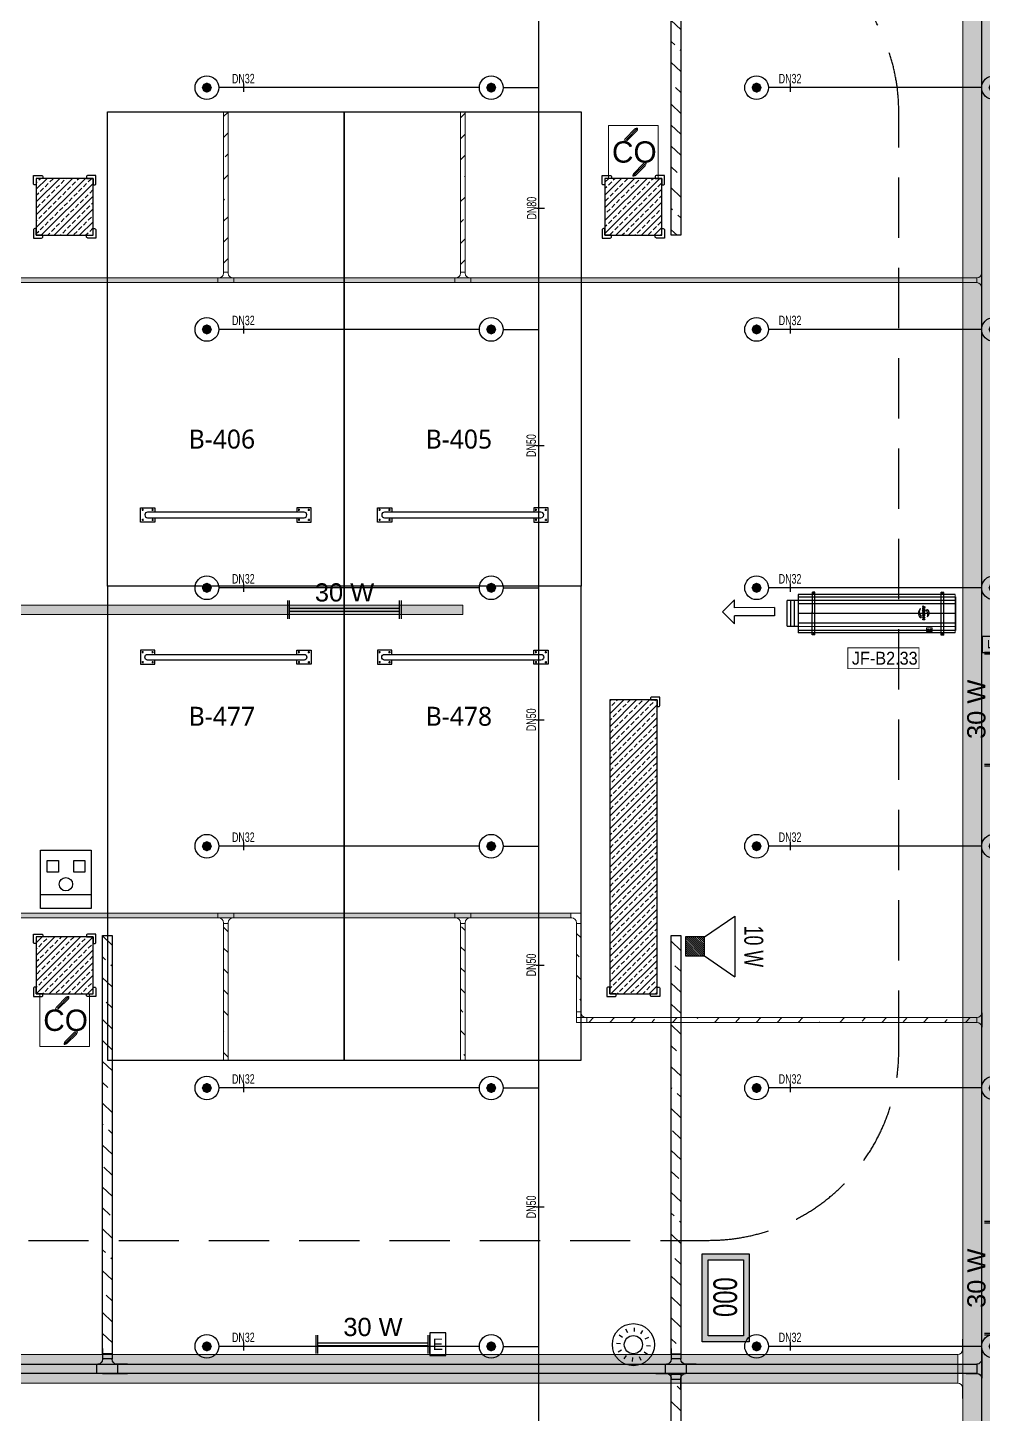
# Model space of a CAD drawing. Header units: millimetres. Extents: x -379292 to 1221486, y 92049 to 447512.
# Drawn here: x -125045 to -114963, y 171884 to 186507 of the extents above; entities that cross this region are included whole.
import ezdxf
from ezdxf.enums import TextEntityAlignment as Align

# ---------------------------------------------------------------- set-up
doc = ezdxf.new("R2010")
doc.units = ezdxf.units.MM
doc.linetypes.add('HIDDEN', pattern=[9.525, 6.35, -3.175])
for name, color, linetype in [('-M-YNGN-BORUID', 7, 'Continuous'), ('-M-YNGN-BORUUZUN', 7, 'Continuous'), ('-M-YNGN-BORUYUK', 7, 'Continuous'), ('-M-YNGN-SPR-YUK', 7, 'Continuous'), ('-M-YNGN-ZON4-CAP-', 7, 'Continuous'), ('-M-YNGN-ZON4-SPR-', 7, 'Continuous'), ('05_HATCH CONCRETE', 141, 'Continuous'), ('05_SYMBOL', 2, 'Continuous'), ('08_ARAÇ SAYIM', 140, 'Continuous'), ('08_DEDECTOR FLASOR', 3, 'Continuous'), ('08_HORN', 4, 'Continuous'), ('08_LAMP', 4, 'Continuous'), ('08_LOUD SYSTEM', 4, 'Continuous'), ('08_SOCKET', 4, 'Continuous'), ('202-A-Y-MahalAd', 141, 'Continuous'), ('AIR-J-U-355', 2, 'Continuous'), ('E_CT_ZA', 6, 'Continuous'), ('JF355', 2, 'Continuous')]:
    doc.layers.add(name, color=color, linetype=linetype)
doc.layers.add('-M-YNGN-SPR-CAPCIZGI', color=188, linetype='Continuous', plot=False)
for name, color, linetype, lineweight in [('-M-YNGN-ZON4', 3, 'SP', 30), ('08_DEDECTOR', 3, 'Continuous', 9), ('Aironn-Kodlama', 7, 'Continuous', 0), ('E_CT_AYDINLATMA', 3, 'Continuous', 9), ('E_CT_KA', 4, 'Continuous', 9), ('E_CT_KIRMIZI', 1, 'Continuous', 9)]:
    doc.layers.add(name, color=color, linetype=linetype, lineweight=lineweight)
doc.styles.add('CIZGI', font='tahoma.ttf', dxfattribs={"width": 0.8, "oblique": 20})
doc.styles.add('HCAD', font='HCAD.SHX', dxfattribs={"width": 0.8, "height": 0.2})
doc.styles.add('PIPESIZE', font='hcad.shx', dxfattribs={"width": 0.8})
doc.styles.add('SPR-NOT', font='romans.shx')
doc.styles.get("Standard").update_dxf_attribs({"font": 'segoeuil.ttf'})
doc.styles.add('TR', font='tsimpali.shx', dxfattribs={"width": 0.7})
doc.styles.add('WMF-Arial', font='TURK.SHX')
doc.styles.add('YAZI-2', font='arial.ttf', dxfattribs={"height": 2})
doc.styles.add('YAZI-3', font='arial.ttf', dxfattribs={"height": 3})
doc.linetypes.add('SP', pattern='A,2,-0.1,["SP",CIZGI,S=0.14,R=0.2,X=0,Y=-0.07],-0.255', length=2.355)
pattern_1 = [(225, (905000, -3e-07), (67.351921, -67.351921), []), (225, (904932.65, -3e-07), (67.351921, -67.351921), [47.625, -23.8125])]

# ---------------------------------------------------------------- blocks, each defined once
blk = doc.blocks.new('202_Vida')
at = {"color": 0, "linetype": 'ByBlock', "ltscale": 0.2}
for points in [[(1, 0), (-1, 0)], [(0, 1), (0, -1)]]:
    blk.add_lwpolyline(points, dxfattribs=at)
at = {"color": 0, "linetype": 'ByBlock'}
for radius in [0.42, 0.23, 0.155]:
    blk.add_circle((0, 0), radius, dxfattribs=at)
blk = doc.blocks.new('202_Stoper')
at = {"color": 0, "linetype": 'ByBlock'}
for points in [[(-750, -30), (-750, -75), (-900, -75), (-900, 75), (-750, 75), (-750, 30)], [(750, -30), (750, -75), (900, -75), (900, 75), (750, 75), (750, 30)]]:
    blk.add_lwpolyline(points, dxfattribs=at)
blk.add_lwpolyline([(825, -30, 1), (825, 30), (-825, 30, 1), (-825, -30)], format="xyb", close=True, dxfattribs=at)
at = {"color": 0, "linetype": 'ByBlock', "yscale": 10, "zscale": 10, "rotation": 180}
for p, xscale in [((-877, 53), -10), ((-772, 53), 10), ((772, 53), -10), ((877, 53), 10)]:
    blk.add_blockref('202_Vida', p, dxfattribs=dict(at, xscale=xscale))
at = {"color": 0, "linetype": 'ByBlock', "yscale": 10, "zscale": 10}
for p, xscale in [((-877, -52), 10), ((-772, -52), -10), ((772, -52), 10), ((877, -52), -10)]:
    blk.add_blockref('202_Vida', p, dxfattribs=dict(at, xscale=xscale))
blk = doc.blocks.new('202_Mahalblok')
at = {"color": 0, "linetype": 'ByBlock', "flags": 128}
blk.add_lwpolyline([(0, 0), (0, 5000), (2500, 5000), (2500, 0)], close=True, dxfattribs=at)
at = {"color": 252}
blk.add_blockref('202_Stoper', (1250, 750), dxfattribs=at)
at = {"color": 0, "linetype": 'ByBlock', "ltscale": 25}
blk.add_attdef('MAHALNO', text='', height=200, dxfattribs=at).set_placement((1209, 1390), align=Align.BOTTOM_CENTER)
blk = doc.blocks.new('bariyer')
at = {"color": 8, "ltscale": 25}
blk.add_lwpolyline([(0, -70), (15, -70, 0.414214), (30, -55), (30, 30), (-55, 30, 0.414214), (-70, 15), (-70, 0), (0, 0)], format="xyb", close=True, dxfattribs=at)
blk = doc.blocks.new('OtoParkBodrumKatMimari')
at = {"layer": '05_HATCH CONCRETE'}
h = blk.add_hatch(dxfattribs=at)
h.set_pattern_fill('ANSI33', color=8, scale=15, angle=180, style=0)
h.set_pattern_definition(pattern_1)
h.paths.add_polyline_path([(122000, 84100), (121400, 84100), (121400, 83500), (122000, 83500)])
h = blk.add_hatch(dxfattribs=at)
h.set_pattern_fill('ANSI33', color=8, scale=15, angle=180, style=0)
h.set_pattern_definition(pattern_1)
h.paths.add_polyline_path([(128000, 84100), (127400, 84100), (127400, 83500), (128000, 83500)])
h = blk.add_hatch(dxfattribs=at)
h.set_pattern_fill('ANSI33', color=8, scale=15, angle=180, style=0)
h.set_pattern_definition(pattern_1)
h.paths.add_polyline_path([(127950, 78600), (127450, 78600), (127450, 75500), (127950, 75500)])
h = blk.add_hatch(dxfattribs=at)
h.set_pattern_fill('ANSI33', color=8, scale=15, angle=180, style=0)
h.set_pattern_definition(pattern_1)
h.paths.add_polyline_path([(122000, 76100), (121400, 76100), (121400, 75500), (122000, 75500)])
at = {"color": 5}
for points in [[(122000, 84100), (121400, 84100), (121400, 83500), (122000, 83500)], [(128000, 84100), (127400, 84100), (127400, 83500), (128000, 83500)], [(127950, 78600), (127450, 78600), (127450, 75500), (127950, 75500)], [(122000, 76100), (121400, 76100), (121400, 75500), (122000, 75500)]]:
    blk.add_lwpolyline(points, close=True, dxfattribs=at)
at = {"layer": '05_SYMBOL', "color": 252, "linetype": 'HIDDEN', "ltscale": 100}
for points in [[(130500, 84800, 0.414214), (128500, 86800)], [(128500, 72900, 0.414214), (130500, 74900)]]:
    blk.add_lwpolyline(points, format="xyb", dxfattribs=at)
for points in [[(130500, 74900), (130500, 84800)], [(19400, 72900), (128500, 72900)]]:
    blk.add_lwpolyline(points, dxfattribs=at)
at = {"layer": '05_SYMBOL', "color": 8, "xscale": -1}
for p in [(121400, 84100), (127400, 84100), (121400, 76100)]:
    blk.add_blockref('bariyer', p, dxfattribs=at)
at = {"layer": '05_SYMBOL', "color": 8}
for p in [(122000, 84100), (128000, 84100), (127950, 78600), (122000, 76100)]:
    blk.add_blockref('bariyer', p, dxfattribs=at)
at = {"layer": '05_SYMBOL', "color": 8, "rotation": 180}
for p in [(121400, 83500), (127400, 83500), (121400, 75500), (127450, 75500)]:
    blk.add_blockref('bariyer', p, dxfattribs=at)
at = {"layer": '05_SYMBOL', "color": 8, "xscale": -1, "rotation": 180}
for p in [(122000, 83500), (128000, 83500), (122000, 75500), (127950, 75500)]:
    blk.add_blockref('bariyer', p, dxfattribs=at)
at = {"layer": '202-A-Y-MahalAd', "color": 8, "ltscale": 25}
for p, values in [((122150, 79800), {'MAHALNO': 'B-406'}), ((124650, 79800), {'MAHALNO': 'B-405'})]:
    blk.add_blockref('202_Mahalblok', p, dxfattribs=at).add_auto_attribs(values)
ref = blk.add_blockref('202_Mahalblok', (122150, 79800), dxfattribs=dict(at, xscale=-1, rotation=180))
ref.add_attrib('MAHALNO', 'B-477', dxfattribs={"layer": '0', "color": 0, "linetype": 'ByBlock', "ltscale": 25, "height": 200}).set_placement((123359, 78267), align=Align.BOTTOM_CENTER)
ref = blk.add_blockref('202_Mahalblok', (124650, 79800), dxfattribs=dict(at, xscale=-1, rotation=180))
ref.add_attrib('MAHALNO', 'B-478', dxfattribs={"layer": '0', "color": 0, "linetype": 'ByBlock', "ltscale": 25, "height": 200}).set_placement((125859, 78267), align=Align.BOTTOM_CENTER)
blk = doc.blocks.new('SP-C-UP-12')
at = {"ltscale": 10}
blk.add_line((0, 0), (0, 0), dxfattribs=at)
at = {"color": 1, "linetype": 'Continuous'}
blk.add_circle((0, 0), 12.5, dxfattribs=at)
at = {"ltscale": 10}
for points in [[(-5.4, 0), (-3.8, 3.8), (-3.8, -3.8), (0, 5.4)], [(-3.8, -3.8), (0, 5.4), (0, -5.4), (3.8, 3.8)], [(0, -5.4), (3.8, 3.8), (3.8, -3.8), (5.4, 0)]]:
    blk.add_solid(points, dxfattribs=at)
at = {"layer": '-M-YNGN-SPR-YUK', "style": 'SPR-NOT', "width": 0.5, "flags": 9}
for tag, p in [('YUK', (0, 17.8)), ('CAP', (0, 14.4)), ('TIP', (0.2, 10.8))]:
    blk.add_attdef(tag, text='', height=2.5, dxfattribs=at).set_placement(p, align=Align.MIDDLE_CENTER)
blk = doc.blocks.new('SPRKL100')
at = {"layer": '-M-YNGN-SPR-CAPCIZGI'}
blk.add_line((0, 0.43), (0, -0.43), dxfattribs=at)
at = {"layer": '-M-YNGN-BORUID', "color": 0, "style": 'HCAD', "width": 0.8, "flags": 1}
blk.add_attdef('DIC', text='', height=0.4, dxfattribs=at).set_placement((0, -1.69), align=Align.CENTER)
at = {"layer": '-M-YNGN-BORUUZUN', "color": 0, "style": 'HCAD', "width": 0.7}
blk.add_attdef('BOY', text='', height=0.8, dxfattribs=at).set_placement((0, -1.08), align=Align.CENTER)
at = {"layer": '-M-YNGN-BORUYUK', "color": 6, "style": 'PIPESIZE', "width": 0.8}
blk.add_attdef('YUK', text='', height=0.5, dxfattribs=at).set_placement((0, 1.87), align=Align.CENTER)
at = {"color": 0, "style": 'PIPESIZE', "width": 0.7}
blk.add_attdef('CAP', text='', height=1, dxfattribs=at).set_placement((0, 0.45), align=Align.CENTER)
blk = doc.blocks.new('A$C69E781E7')
at = {"layer": '-M-YNGN-ZON4', "ltscale": 500}
for p, q in [((-1260.9, -2137.6), (-1260.9, -7485.1)), ((-1323.4, -5882.6), (-1598.4, -5882.6)), ((-1298.4, -5882.6), (-1260.9, -5882.6)), ((-793.4, -5882.6), (-1018.4, -5882.6)), ((-1323.4, -6137.6), (-1598.4, -6137.6)), ((-1298.4, -6137.6), (-1260.9, -6137.6)), ((-793.4, -6137.6), (-1018.4, -6137.6)), ((-1323.4, -6410.1), (-1598.4, -6410.1)), ((-1298.4, -6410.1), (-1260.9, -6410.1)), ((-793.4, -6410.1), (-1018.4, -6410.1)), ((-1323.4, -6682.6), (-1598.4, -6682.6)), ((-1298.4, -6682.6), (-1260.9, -6682.6)), ((-793.4, -6682.6), (-1018.4, -6682.6)), ((-1323.4, -6937.6), (-1598.4, -6937.6)), ((-1298.4, -6937.6), (-1260.9, -6937.6)), ((-793.4, -6937.6), (-1018.4, -6937.6)), ((-1323.4, -7210.1), (-1598.4, -7210.1)), ((-1298.4, -7210.1), (-1260.9, -7210.1)), ((-793.4, -7210.1), (-1018.4, -7210.1))]:
    blk.add_line(p, q, dxfattribs=at)
at = {"layer": '-M-YNGN-ZON4-CAP-'}
ref = blk.add_blockref('SPRKL100', (-1572.4, -5882.6), dxfattribs=dict(at, xscale=10, yscale=10, zscale=10))
ref.add_attrib('CAP', 'DN32', dxfattribs={"layer": '0', "color": 0, "height": 10, "style": 'PIPESIZE', "width": 0.7}).set_placement((-1572.4, -5878.1), align=Align.CENTER)
ref = blk.add_blockref('SPRKL100', (-995.6, -5882.6), dxfattribs=dict(at, xscale=10, yscale=10, zscale=10))
ref.add_attrib('CAP', 'DN32', dxfattribs={"layer": '0', "color": 0, "height": 10, "style": 'PIPESIZE', "width": 0.7}).set_placement((-995.6, -5878.1), align=Align.CENTER)
ref = blk.add_blockref('SPRKL100', (-1258.8, -6009.7), dxfattribs=dict(at, xscale=10.00000000000001, yscale=10.00000000000001, zscale=10.00000000000001, rotation=90))
ref.add_attrib('CAP', 'DN80', dxfattribs={"layer": '0', "color": 0, "height": 10, "rotation": 90, "style": 'PIPESIZE', "width": 0.7}).set_placement((-1263.3, -6009.7), align=Align.CENTER)
ref = blk.add_blockref('SPRKL100', (-1572.4, -6137.6), dxfattribs=dict(at, xscale=10, yscale=10, zscale=10))
ref.add_attrib('CAP', 'DN32', dxfattribs={"layer": '0', "color": 0, "height": 10, "style": 'PIPESIZE', "width": 0.7}).set_placement((-1572.4, -6133.1), align=Align.CENTER)
ref = blk.add_blockref('SPRKL100', (-995.6, -6137.6), dxfattribs=dict(at, xscale=10, yscale=10, zscale=10))
ref.add_attrib('CAP', 'DN32', dxfattribs={"layer": '0', "color": 0, "height": 10, "style": 'PIPESIZE', "width": 0.7}).set_placement((-995.6, -6133.1), align=Align.CENTER)
ref = blk.add_blockref('SPRKL100', (-1259.2, -6260.1), dxfattribs=dict(at, xscale=10.00000000000001, yscale=10.00000000000001, zscale=10.00000000000001, rotation=90))
ref.add_attrib('CAP', 'DN50', dxfattribs={"layer": '0', "color": 0, "height": 10, "rotation": 90, "style": 'PIPESIZE', "width": 0.7}).set_placement((-1263.7, -6260.1), align=Align.CENTER)
ref = blk.add_blockref('SPRKL100', (-1572.4, -6410.1), dxfattribs=dict(at, xscale=10, yscale=10, zscale=10))
ref.add_attrib('CAP', 'DN32', dxfattribs={"layer": '0', "color": 0, "height": 10, "style": 'PIPESIZE', "width": 0.7}).set_placement((-1572.4, -6405.6), align=Align.CENTER)
ref = blk.add_blockref('SPRKL100', (-995.6, -6410.1), dxfattribs=dict(at, xscale=10, yscale=10, zscale=10))
ref.add_attrib('CAP', 'DN32', dxfattribs={"layer": '0', "color": 0, "height": 10, "style": 'PIPESIZE', "width": 0.7}).set_placement((-995.6, -6405.6), align=Align.CENTER)
ref = blk.add_blockref('SPRKL100', (-1259.2, -6549.3), dxfattribs=dict(at, xscale=10.00000000000001, yscale=10.00000000000001, zscale=10.00000000000001, rotation=90))
ref.add_attrib('CAP', 'DN50', dxfattribs={"layer": '0', "color": 0, "height": 10, "rotation": 90, "style": 'PIPESIZE', "width": 0.7}).set_placement((-1263.7, -6549.3), align=Align.CENTER)
ref = blk.add_blockref('SPRKL100', (-1572.4, -6682.6), dxfattribs=dict(at, xscale=10, yscale=10, zscale=10))
ref.add_attrib('CAP', 'DN32', dxfattribs={"layer": '0', "color": 0, "height": 10, "style": 'PIPESIZE', "width": 0.7}).set_placement((-1572.4, -6678.1), align=Align.CENTER)
ref = blk.add_blockref('SPRKL100', (-995.6, -6682.6), dxfattribs=dict(at, xscale=10, yscale=10, zscale=10))
ref.add_attrib('CAP', 'DN32', dxfattribs={"layer": '0', "color": 0, "height": 10, "style": 'PIPESIZE', "width": 0.7}).set_placement((-995.6, -6678.1), align=Align.CENTER)
ref = blk.add_blockref('SPRKL100', (-1259.2, -6807.9), dxfattribs=dict(at, xscale=10.00000000000001, yscale=10.00000000000001, zscale=10.00000000000001, rotation=90))
ref.add_attrib('CAP', 'DN50', dxfattribs={"layer": '0', "color": 0, "height": 10, "rotation": 90, "style": 'PIPESIZE', "width": 0.7}).set_placement((-1263.7, -6807.9), align=Align.CENTER)
ref = blk.add_blockref('SPRKL100', (-1572.4, -6937.6), dxfattribs=dict(at, xscale=10, yscale=10, zscale=10))
ref.add_attrib('CAP', 'DN32', dxfattribs={"layer": '0', "color": 0, "height": 10, "style": 'PIPESIZE', "width": 0.7}).set_placement((-1572.4, -6933.1), align=Align.CENTER)
ref = blk.add_blockref('SPRKL100', (-995.6, -6937.6), dxfattribs=dict(at, xscale=10, yscale=10, zscale=10))
ref.add_attrib('CAP', 'DN32', dxfattribs={"layer": '0', "color": 0, "height": 10, "style": 'PIPESIZE', "width": 0.7}).set_placement((-995.6, -6933.1), align=Align.CENTER)
ref = blk.add_blockref('SPRKL100', (-1259.2, -7063), dxfattribs=dict(at, xscale=10.00000000000001, yscale=10.00000000000001, zscale=10.00000000000001, rotation=90))
ref.add_attrib('CAP', 'DN50', dxfattribs={"layer": '0', "color": 0, "height": 10, "rotation": 90, "style": 'PIPESIZE', "width": 0.7}).set_placement((-1263.7, -7063), align=Align.CENTER)
ref = blk.add_blockref('SPRKL100', (-1572.4, -7210.1), dxfattribs=dict(at, xscale=10, yscale=10, zscale=10))
ref.add_attrib('CAP', 'DN32', dxfattribs={"layer": '0', "color": 0, "height": 10, "style": 'PIPESIZE', "width": 0.7}).set_placement((-1572.4, -7205.6), align=Align.CENTER)
ref = blk.add_blockref('SPRKL100', (-995.6, -7210.1), dxfattribs=dict(at, xscale=10, yscale=10, zscale=10))
ref.add_attrib('CAP', 'DN32', dxfattribs={"layer": '0', "color": 0, "height": 10, "style": 'PIPESIZE', "width": 0.7}).set_placement((-995.6, -7205.6), align=Align.CENTER)
at = {"layer": '-M-YNGN-ZON4-SPR-'}
for p in [(-1610.9, -5882.6), (-1310.9, -5882.6), (-1030.9, -5882.6), (-780.9, -5882.6), (-1610.9, -6137.6), (-1310.9, -6137.6), (-1030.9, -6137.6), (-780.9, -6137.6), (-1610.9, -6410.1), (-1310.9, -6410.1), (-1030.9, -6410.1), (-780.9, -6410.1), (-1610.9, -6682.6), (-1310.9, -6682.6), (-1030.9, -6682.6), (-780.9, -6682.6), (-1610.9, -6937.6), (-1310.9, -6937.6), (-1030.9, -6937.6), (-780.9, -6937.6), (-1610.9, -7210.1), (-1310.9, -7210.1), (-1030.9, -7210.1), (-780.9, -7210.1)]:
    blk.add_blockref('SP-C-UP-12', p, dxfattribs=at)
blk = doc.blocks.new('*U601')
h = blk.add_hatch()
h.set_pattern_fill('ANSI33', color=0, scale=50, angle=1, style=0)
h.paths.add_polyline_path([(-44717, 100), (-232, 100), (-232, 0), (-44717, 0)])
at = {"color": 0}
blk.add_lwpolyline([(-44717, 100), (-232, 100), (-232, 0), (-44717, 0)], close=True, dxfattribs=at)
at = {"ltscale": 25, "flags": 1}
for tag, p in [('YUKSEKLIK', (-229, -149)), ('KALINLIK', (-229, -213))]:
    blk.add_attdef(tag, p, '', height=50, dxfattribs=at)
blk = doc.blocks.new('*U673')
h = blk.add_hatch()
h.set_pattern_fill('ANSI33', color=0, scale=50, angle=1, style=0)
h.paths.add_polyline_path([(-115494, 200), (1093, 200), (1093, 0), (-115494, 0)])
at = {"color": 0}
blk.add_lwpolyline([(-115494, 200), (1093, 200), (1093, 0), (-115494, 0)], close=True, dxfattribs=at)
at = {"ltscale": 25, "flags": 1}
for tag, p in [('YUKSEKLIK', (-229, -149)), ('KALINLIK', (-229, -213))]:
    blk.add_attdef(tag, p, '', height=50, dxfattribs=at)
blk = doc.blocks.new('*U187')
at = {"color": 0}
for p, q in [((-164, 164), (-50, 164)), ((-50, 164), (-50, 167)), ((-50, 167), (150, 167)), ((150, 167), (150, 164)), ((264, 164), (150, 164)), ((0, 0), (0, 114)), ((100, 114), (0, 114)), ((100, 0), (100, 114))]:
    blk.add_line(p, q, dxfattribs=at)
for centre, start, end in [((-50, 114), 0, 90), ((150, 114), 90, 180)]:
    blk.add_arc(centre, 50, start, end, dxfattribs=at)
blk = doc.blocks.new('*U720')
h = blk.add_hatch()
h.set_pattern_fill('ANSI33', color=0, scale=50, angle=1, style=0)
h.paths.add_polyline_path([(-71173, 600), (45489, 600), (45489, 0), (-71173, 0)])
at = {"color": 0}
blk.add_lwpolyline([(-71173, 600), (45489, 600), (45489, 0), (-71173, 0)], close=True, dxfattribs=at)
at = {"ltscale": 25, "flags": 1}
for tag, p in [('YUKSEKLIK', (-229, -149)), ('KALINLIK', (-229, -213))]:
    blk.add_attdef(tag, p, '', height=50, dxfattribs=at)
blk = doc.blocks.new('*U755')
h = blk.add_hatch()
h.set_pattern_fill('ANSI33', color=0, scale=50, angle=1, style=0)
h.paths.add_polyline_path([(-1851, 50), (2324, 50), (2324, 0), (-1851, 0)])
at = {"color": 0}
blk.add_lwpolyline([(-1851, 50), (2324, 50), (2324, 0), (-1851, 0)], close=True, dxfattribs=at)
at = {"ltscale": 25, "flags": 1}
for tag, p in [('YUKSEKLIK', (-229, -149)), ('KALINLIK', (-229, -213))]:
    blk.add_attdef(tag, p, '', height=50, dxfattribs=at)
blk = doc.blocks.new('*U756')
h = blk.add_hatch()
h.set_pattern_fill('ANSI33', color=0, scale=50, angle=1, style=0)
h.paths.add_polyline_path([(-1851, 50), (57124, 50), (57124, 0), (-1851, 0)])
at = {"color": 0}
blk.add_lwpolyline([(-1851, 50), (57124, 50), (57124, 0), (-1851, 0)], close=True, dxfattribs=at)
at = {"ltscale": 25, "flags": 1}
for tag, p in [('YUKSEKLIK', (-229, -149)), ('KALINLIK', (-229, -213))]:
    blk.add_attdef(tag, p, '', height=50, dxfattribs=at)
blk = doc.blocks.new('*U263')
at = {"color": 0}
for p, q in [((-164, 164), (-50, 164)), ((-50, 164), (-50, 167)), ((-50, 167), (100, 167)), ((100, 167), (100, 164)), ((214, 164), (100, 164)), ((0, 0), (0, 114)), ((50, 114), (0, 114)), ((50, 0), (50, 114))]:
    blk.add_line(p, q, dxfattribs=at)
for centre, start, end in [((-50, 114), 0, 90), ((100, 114), 90, 180)]:
    blk.add_arc(centre, 50, start, end, dxfattribs=at)
blk = doc.blocks.new('*U264')
at = {"color": 0}
for p, q in [((-164, 164), (-50, 164)), ((-50, 164), (-50, 167)), ((-50, 167), (100, 167)), ((100, 167), (100, 164)), ((214, 164), (100, 164)), ((0, 0), (0, 114)), ((50, 114), (0, 114)), ((50, 0), (50, 114))]:
    blk.add_line(p, q, dxfattribs=at)
for centre, start, end in [((-50, 114), 0, 90), ((100, 114), 90, 180)]:
    blk.add_arc(centre, 50, start, end, dxfattribs=at)
blk = doc.blocks.new('*U767')
h = blk.add_hatch()
h.set_pattern_fill('ANSI33', color=0, scale=50, angle=1, style=0)
h.paths.add_polyline_path([(-2083, 50), (52607, 50), (52607, 0), (-2083, 0)])
at = {"color": 0}
blk.add_lwpolyline([(-2083, 50), (52607, 50), (52607, 0), (-2083, 0)], close=True, dxfattribs=at)
at = {"ltscale": 25, "flags": 1}
for tag, p in [('YUKSEKLIK', (-229, -149)), ('KALINLIK', (-229, -213))]:
    blk.add_attdef(tag, p, '', height=50, dxfattribs=at)
blk = doc.blocks.new('*U768')
h = blk.add_hatch()
h.set_pattern_fill('ANSI33', color=0, scale=50, angle=1, style=0)
h.paths.add_polyline_path([(-1943, 50), (-949, 50), (-949, 0), (-1943, 0)])
at = {"color": 0}
blk.add_lwpolyline([(-1943, 50), (-949, 50), (-949, 0), (-1943, 0)], close=True, dxfattribs=at)
at = {"ltscale": 25, "flags": 1}
for tag, p in [('YUKSEKLIK', (-229, -149)), ('KALINLIK', (-229, -213))]:
    blk.add_attdef(tag, p, '', height=50, dxfattribs=at)
blk = doc.blocks.new('*U275')
at = {"color": 0}
for p, q in [((0, 214), (-214, 214)), ((-214, 164), (-100, 164)), ((-110, 214), (-110, 164)), ((0, 0), (0, 214)), ((-50, 0), (-50, 114)), ((0, 104), (-50, 104))]:
    blk.add_line(p, q, dxfattribs=at)
blk.add_arc((-100, 114), 50, 0, 90, dxfattribs=at)
blk = doc.blocks.new('*U276')
at = {"color": 0}
for p, q in [((0, 0), (0, 214)), ((0, 214), (214, 214)), ((214, 164), (100, 164)), ((110, 214), (110, 164)), ((0, 104), (50, 104)), ((50, 0), (50, 114))]:
    blk.add_line(p, q, dxfattribs=at)
blk.add_arc((100, 114), 50, 90, 180, dxfattribs=at)
blk = doc.blocks.new('*U914')
h = blk.add_hatch()
h.set_pattern_fill('ANSI33', color=0, scale=50, angle=1, style=0)
h.paths.add_polyline_path([(-3660, 100), (281, 100), (281, 0), (-3660, 0)])
at = {"color": 0}
blk.add_lwpolyline([(-3660, 100), (281, 100), (281, 0), (-3660, 0)], close=True, dxfattribs=at)
at = {"ltscale": 25, "flags": 1}
for tag, p in [('YUKSEKLIK', (-229, -149)), ('KALINLIK', (-229, -213))]:
    blk.add_attdef(tag, p, '', height=50, dxfattribs=at)
blk = doc.blocks.new('*U921')
h = blk.add_hatch()
h.set_pattern_fill('ANSI33', color=0, scale=50, angle=1, style=0)
h.paths.add_polyline_path([(-4483, 100), (-69, 100), (-69, 0), (-4483, 0)])
at = {"color": 0}
blk.add_lwpolyline([(-4483, 100), (-69, 100), (-69, 0), (-4483, 0)], close=True, dxfattribs=at)
at = {"ltscale": 25, "flags": 1}
for tag, p in [('YUKSEKLIK', (-229, -149)), ('KALINLIK', (-229, -213))]:
    blk.add_attdef(tag, p, '', height=50, dxfattribs=at)
blk = doc.blocks.new('*U412')
at = {"color": 0}
for p, q in [((264, 264), (-164, 264)), ((-164, 164), (-50, 164)), ((-60, 264), (-60, 164)), ((0, 264), (264, 264)), ((264, 164), (150, 164)), ((160, 264), (160, 164)), ((0, 0), (0, 114)), ((0, 104), (100, 104)), ((100, 0), (100, 114))]:
    blk.add_line(p, q, dxfattribs=at)
for centre, start, end in [((-50, 114), 0, 90), ((150, 114), 90, 180)]:
    blk.add_arc(centre, 50, start, end, dxfattribs=at)
blk = doc.blocks.new('*U919')
h = blk.add_hatch()
h.set_pattern_fill('ANSI33', color=0, scale=50, angle=1, style=0)
h.paths.add_polyline_path([(-4485, 100), (-69, 100), (-69, 0), (-4485, 0)])
at = {"color": 0}
blk.add_lwpolyline([(-4485, 100), (-69, 100), (-69, 0), (-4485, 0)], close=True, dxfattribs=at)
at = {"ltscale": 25, "flags": 1}
for tag, p in [('YUKSEKLIK', (-229, -149)), ('KALINLIK', (-229, -213))]:
    blk.add_attdef(tag, p, '', height=50, dxfattribs=at)
blk = doc.blocks.new('*U421')
at = {"color": 0}
for p, q in [((0, 428), (0, 314)), ((0, 324), (100, 324)), ((100, 428), (100, 314)), ((-164, 264), (-50, 264)), ((-164, 164), (-50, 164)), ((-60, 264), (-60, 164)), ((264, 264), (150, 264)), ((264, 164), (150, 164)), ((160, 264), (160, 164)), ((0, 0), (0, 114)), ((0, 104), (100, 104)), ((100, 0), (100, 114))]:
    blk.add_line(p, q, dxfattribs=at)
for centre, start, end in [((-50, 314), 270, 0), ((150, 314), 180, 270), ((-50, 114), 0, 90), ((150, 114), 90, 180)]:
    blk.add_arc(centre, 50, start, end, dxfattribs=at)
blk = doc.blocks.new('*U928')
h = blk.add_hatch()
h.set_pattern_fill('ANSI33', color=0, scale=50, angle=1, style=0)
h.paths.add_polyline_path([(-3797, 100), (177, 100), (177, 0), (-3797, 0)])
at = {"color": 0}
blk.add_lwpolyline([(-3797, 100), (177, 100), (177, 0), (-3797, 0)], close=True, dxfattribs=at)
at = {"ltscale": 25, "flags": 1}
for tag, p in [('YUKSEKLIK', (-229, -149)), ('KALINLIK', (-229, -213))]:
    blk.add_attdef(tag, p, '', height=50, dxfattribs=at)
blk = doc.blocks.new('40 W SIVA ÜSTÜ ETANJ LED 50')
at = {"layer": '08_LAMP'}
for p, q in [((-625, -100), (-625, 100)), ((-605, -100), (-605, 100)), ((-605, 15), (605, 15)), ((605, -100), (605, 100)), ((625, -100), (625, 100)), ((-605, -15), (605, -15))]:
    blk.add_line(p, q, dxfattribs=at)
at = {"layer": '08_LAMP', "color": 2, "style": 'YAZI-2'}
blk.add_text('30 W', height=200, dxfattribs=at).set_placement((0, 90), align=Align.CENTER)
blk = doc.blocks.new('40 W SIVA ÜSTÜ ETANJ LED 50--')
at = {"layer": '08_LAMP'}
for p, q in [((-625, -100), (-625, 100)), ((-605, -100), (-605, 100)), ((-605, 15), (605, 15)), ((605, -100), (605, 100)), ((625, -100), (625, 100)), ((-605, -15), (605, -15))]:
    blk.add_line(p, q, dxfattribs=at)
at = {"layer": '08_LAMP', "color": 2, "style": 'YAZI-2'}
blk.add_text('30 W', height=200, dxfattribs=at).set_placement((0, 90), align=Align.CENTER)
blk = doc.blocks.new('40 W SIVA ÜSTÜ ETANJ LED E 50')
at = {"layer": '08_LAMP'}
for p, q in [((-625, -100), (-625, 100)), ((-605, -100), (-605, 100)), ((-605, 15), (605, 15)), ((605, -100), (605, 100)), ((625, -100), (625, 100)), ((-605, -15), (605, -15))]:
    blk.add_line(p, q, dxfattribs=at)
blk.add_lwpolyline([(625, -125), (800, -125), (800, 125), (625, 125)], close=True, dxfattribs=at)
at = {"layer": '08_LAMP', "color": 2, "style": 'YAZI-2'}
blk.add_text('30 W', height=200, dxfattribs=at).set_placement((0, 90), align=Align.CENTER)
blk.add_text('E', height=125, dxfattribs=at).set_placement((713, 0), align=Align.MIDDLE)
blk = doc.blocks.new('PRIZKOM 50')
at = {"layer": '08_SOCKET', "color": 3}
for p, q in [((-191, 0), (-191, 439)), ((-191, 439), (191, 439)), ((191, 439), (191, 0)), ((-191, 335), (191, 335)), ((-145, 76), (-145, 165)), ((-145, 165), (-61, 165)), ((-61, 165), (-61, 76)), ((54, 165), (139, 165)), ((54, 76), (54, 165)), ((139, 165), (139, 76)), ((191, 0), (-191, 0)), ((-61, 76), (-145, 76)), ((139, 76), (54, 76))]:
    blk.add_line(p, q, dxfattribs=at)
blk.add_circle((-1, 256), 50.5, dxfattribs=at)
blk = doc.blocks.new('TEK YUZLU 1 SATIR 3 KARAKTER')
at = {"layer": '08_ARAÇ SAYIM'}
h = blk.add_hatch(color=7, dxfattribs=at)
h.dxf.hatch_style = 1
h.paths.add_polyline_path([(-40, 43.5), (40, 43.5), (40, 6.2), (-40, 6.2)], flags=16)
h.paths.add_polyline_path([(-46.3, 49.8), (46.3, 49.8), (46.3, 0), (-46.3, 0)])
for points in [[(-46.3, 49.8), (46.3, 49.8), (46.3, 0), (-46.3, 0)], [(-40, 43.5), (40, 43.5), (40, 6.2), (-40, 6.2)]]:
    blk.add_lwpolyline(points, close=True, dxfattribs=at)
at = {"layer": '08_ARAÇ SAYIM', "color": 7, "style": 'WMF-Arial', "width": 0.75}
blk.add_text('000', height=25, dxfattribs=at).set_placement((0.7, 12.9), align=Align.CENTER)
blk = doc.blocks.new('CO 250')
at = {"layer": '08_DEDECTOR'}
for p, q in [((17, 243), (-84, 142)), ((45, 251), (-74, 132)), ((37, 223), (-64, 122)), ((45, 250), (45, 243)), ((114, -136), (-5, -255)), ((104, -126), (3, -227)), ((124, -146), (23, -247)), ((-5, -247), (-5, -255)), ((-5, -255), (3, -255))]:
    blk.add_line(p, q, dxfattribs=at)
at = {"layer": '08_DEDECTOR', "ltscale": 25}
blk.add_lwpolyline([(-262, 278), (-262, -278), (262, -278), (262, 278)], close=True, dxfattribs=at)
at = {"layer": '08_DEDECTOR'}
for centre, radius, start, end in [((37, 223), 27.7, 72.9688, 135), ((17, 243), 27.7, 315, 0), ((-55, 112), 41.6, 135, 180), ((-55, 112), 27.7, 135, 180), ((-55, 112), 13.9, 135, 180), ((95, -116), 13.9, 315, 350.4112), ((95, -116), 27.7, 315, 355.2224), ((95, -116), 41.6, 315, 356.817), ((23, -247), 27.7, 135, 180), ((3, -227), 27.7, 270, 315)]:
    blk.add_arc(centre, radius, start, end, dxfattribs=at)
at = {"layer": '08_DEDECTOR', "color": 3, "style": 'YAZI-3'}
blk.add_text('CO', height=225, dxfattribs=at).set_placement((-226, -113))
blk = doc.blocks.new('KORNA ORT TAVAN')
at = {"layer": '08_HORN', "color": 3}
for p, q in [((-60, 124), (-79, 162)), ((10, 137), (13, 179)), ((77, 114), (101, 149)), ((-137, 10), (-179, 13)), ((-114, 77), (-149, 101)), ((124, 60), (162, 79)), ((-124, -60), (-162, -79)), ((-77, -114), (-101, -149)), ((-10, -137), (-13, -179)), ((60, -124), (79, -162)), ((114, -77), (149, -101)), ((137, -10), (179, -13))]:
    blk.add_line(p, q, dxfattribs=at)
at = {"layer": '08_HORN', "color": 1}
for major_axis, start_param, end_param in [((0, 222), 4.712358, 10.995543), ((0, 95.8), -1.570763777940356, 4.712421529239229)]:
    blk.add_ellipse((0, 0), major_axis=major_axis, ratio=1, start_param=start_param, end_param=end_param, dxfattribs=at)
blk = doc.blocks.new('15 W HORN 100_HARİCİ TİP')
at = {"layer": '08_LOUD SYSTEM'}
h = blk.add_hatch(dxfattribs=at)
h.set_pattern_fill('ANSI31', color=2, scale=4.8)
h.set_pattern_definition([(45, (-341645.439, -380325.335), (-10.77630735, 10.77630735), [])])
h.paths.add_polyline_path([(-100, 0), (100, 0), (100, 200), (-100, 200)])
at = {"layer": '08_LOUD SYSTEM', "ltscale": 2}
for p, q in [((-320, 520), (320, 520)), ((-100, 200), (-320, 520)), ((100, 200), (320, 520))]:
    blk.add_line(p, q, dxfattribs=at)
at = {"layer": '08_LOUD SYSTEM'}
blk.add_lwpolyline([(100, 0), (100, 200), (-100, 200), (-100, 0)], close=True, dxfattribs=at)
at = {"layer": '08_LOUD SYSTEM', "color": 2, "ltscale": 2, "style": 'TR', "width": 0.7}
blk.add_text('10 W', height=200, dxfattribs=at).set_placement((0, 620), align=Align.CENTER)
blk = doc.blocks.new('ju355')
at = {"layer": 'AIR-J-U-355', "color": 2, "linetype": 'Continuous'}
for p, q in [((82.7, 20.1), (-82.9, 20.1)), ((-82.9, 20.1), (-82.9, -20.5)), ((-68.1, -18.3), (-68, 22.3)), ((-68.1, -22.7), (-68, 22.3)), ((-65.3, 22.3), (-68, 22.3)), ((-65.3, 22.3), (-68, 22.3)), ((-65.3, -22.7), (-65.3, 22.3)), ((70.7, 22.2), (68, 22.3)), ((68, -22.8), (68, 22.3)), ((70.7, -22.8), (70.7, 22.2)), ((-94.8, 12.9), (-94.9, 12.8)), ((-94.9, 12.8), (-94.9, 12.7)), ((-94.9, 12.7), (-94.9, -12.5)), ((-94.7, 13.3), (-94.8, 13.2)), ((-94.8, 13.2), (-94.8, 13.1)), ((-94.8, 13.1), (-94.8, 13)), ((-94.8, 13), (-94.8, 12.9)), ((-94.6, 13.5), (-94.7, 13.4)), ((-94.7, 13.4), (-94.7, 13.3)), ((-94.5, 13.6), (-94.6, 13.5)), ((-94.4, 13.7), (-94.5, 13.6)), ((-94.5, 13.6), (-94.5, 13.6)), ((-94.3, 13.7), (-94.4, 13.7)), ((-94.2, 13.8), (-94.3, 13.7)), ((-94.1, 13.8), (-94.2, 13.8)), ((-94, 13.8), (-94.1, 13.8)), ((-94.1, 13.8), (-94.1, 13.8)), ((-92.6, 13.8), (-94, 13.8)), ((-92.6, 13.8), (-94, 13.8)), ((-92.6, 13.8), (-94, 13.8)), ((-92.6, 13.8), (-93.9, 13.8)), ((-92.6, 13.8), (-93.9, 13.8)), ((-92.6, 13.8), (-93.9, 13.8)), ((-82.9, 13.8), (-92.6, 13.8)), ((-90.9, -13.6), (-90.9, 13.8)), ((-90.9, -13.6), (-90.9, 13.8)), ((-90.9, -13.6), (-90.9, 13.8)), ((-86.8, -13.6), (-86.8, 13.9)), ((82.7, 13.6), (-82.7, 13.8)), ((-82.7, 10.5), (82.9, 10.3)), ((82.7, 0), (-82.7, 0)), ((48.3, 3.6), (50.7, 3.6)), ((48.4, 2.9), (48.3, 3.6)), ((48.4, 7.2), (48.4, 7.9)), ((48.4, 7.9), (50.7, 6.9)), ((48.8, 7), (48.4, 7.2)), ((50.7, 6.2), (48.4, 5.2)), ((48.4, 5.9), (48.8, 6.1)), ((48.4, 5.2), (48.4, 5.9)), ((48.4, 4.9), (50.7, 4.9)), ((48.4, 4.2), (48.4, 4.9)), ((50.7, 4.2), (48.4, 4.2)), ((48.4, 2.2), (49.3, 2.9)), ((49.3, 2.9), (48.4, 2.9)), ((49.3, 2.2), (48.4, 1.4)), ((48.4, 1.4), (48.4, 2.2)), ((48.8, 6.1), (48.8, 7)), ((49.2, 6.8), (49.9, 6.6)), ((49.2, 6.3), (49.2, 6.8)), ((49.9, 6.6), (49.2, 6.3)), ((49.7, 2.6), (49.7, 2.9)), ((49.7, 2.9), (50.2, 2.9)), ((49.9, 1.6), (49.9, 1.6)), ((50.2, 2.9), (50.2, 2.6)), ((50.7, 6.9), (50.7, 6.2)), ((50.7, 4.9), (50.7, 4.2)), ((50.7, 3.6), (50.7, 2.3)), ((-94.9, -12.5), (-94.9, -12.6)), ((-94.9, -12.6), (-94.9, -12.7)), ((-94.9, -12.7), (-94.8, -12.8)), ((-94.8, -12.8), (-94.8, -12.9)), ((-94.8, -12.9), (-94.8, -13)), ((-94.8, -13), (-94.7, -13.1)), ((-94.7, -13.1), (-94.7, -13.2)), ((-94.7, -13.2), (-94.6, -13.3)), ((-94.6, -13.3), (-94.5, -13.4)), ((-94.5, -13.4), (-94.5, -13.4)), ((-94.5, -13.4), (-94.4, -13.5)), ((-94.4, -13.5), (-94.3, -13.5)), ((-94.3, -13.5), (-94.2, -13.6)), ((-94.2, -13.6), (-94.2, -13.6)), ((-94.2, -13.6), (-94.1, -13.6)), ((-94.1, -13.6), (-94, -13.6)), ((-94, -13.6), (-92.6, -13.6)), ((-94, -13.6), (-92.6, -13.6)), ((-94, -13.6), (-92.6, -13.6)), ((-93.9, -13.6), (-92.6, -13.6)), ((-93.9, -13.6), (-92.6, -13.6)), ((-93.9, -13.6), (-92.6, -13.6)), ((-92.6, -13.6), (-82.9, -13.6)), ((82.9, -10.4), (-82.7, -10.3)), ((-82.6, -13.6), (82.7, -13.7)), ((48.3, -1.7), (50.7, -1.7)), ((48.3, -2.1), (48.3, -1.7)), ((50, -2.1), (48.3, -2.1)), ((48.3, -4.4), (50.7, -4.4)), ((48.3, -4.8), (48.3, -4.4)), ((50, -4.8), (48.3, -4.8)), ((48.4, -3.8), (50, -2.1)), ((48.4, -4), (48.4, -3.8)), ((50.7, -4), (48.4, -4)), ((48.4, -6.5), (50, -4.8)), ((48.4, -6.7), (48.4, -6.5)), ((50.7, -6.8), (48.4, -6.7)), ((50.7, -1.9), (49, -3.6)), ((49, -3.6), (50.7, -3.7)), ((50.7, -4.7), (49, -6.4)), ((49, -6.4), (50.7, -6.4)), ((50.7, -1.7), (50.7, -1.9)), ((50.7, -4.4), (50.7, -4.7)), ((50.7, -6.4), (50.7, -6.8)), ((50.8, -1.4), (50.8, -1.8)), ((82.7, -20.6), (-82.9, -20.5)), ((-65.3, -22.7), (-68.1, -22.7)), ((70.7, -22.8), (68, -22.8))]:
    blk.add_line(p, q, dxfattribs=at)
at = {"layer": 'AIR-J-U-355', "color": 2, "lineweight": 13, "ltscale": 0.005}
for p, q in [((82.7, -20.6), (82.7, 20.1)), ((58.5, -15.3), (52.4, -15.3)), ((52.4, -15.3), (52.4, -18.9)), ((52.4, -18.9), (58.5, -18.9)), ((58.5, -18.9), (58.5, -15.3))]:
    blk.add_line(p, q, dxfattribs=at)
at = {"layer": 'AIR-J-U-355', "color": 2}
for p, q in [((-150.2, 14.3), (-162.9, 1.6)), ((-150.1, -11), (-162.9, 1.6)), ((-150.2, 5.9), (-150.2, 14.3)), ((-108, 6.1), (-150.2, 5.9)), ((-108, 6.1), (-107.9, -2.4)), ((-107.9, -2.4), (-150.2, -2.6)), ((-150.1, -11), (-150.2, -2.6))]:
    blk.add_line(p, q, dxfattribs=at)
at = {"layer": 'AIR-J-U-355', "color": 2, "linetype": 'Continuous'}
for centre, radius in [((-66.7, 21.3), 0.354), ((-66.7, 21.3), 0.354), ((69.3, 21.2), 0.354), ((-66.7, -21.6), 0.354), ((-66.7, -21.6), 0.354), ((54, -17.1), 0.599), ((54, -17.1), 0.599), ((57, -17.1), 0.599), ((57, -17.1), 0.599), ((69.3, -21.7), 0.354), ((69.3, -21.7), 0.354)]:
    blk.add_circle(centre, radius, dxfattribs=at)
for centre, radius, start, end in [((50, 2.3), 0.645, 184.0636, 262.3259), ((49.9, 2.6), 0.274, 177.3972, 357.3972), ((50, 2.3), 0.72, 262.3259, 356.7067)]:
    blk.add_arc(centre, radius, start, end, dxfattribs=at)
at = {"layer": 'AIR-J-U-355', "color": 2, "linetype": 'Continuous', "extrusion": (0, 0, -1)}
for major_axis, ratio in [((-0.01, -1.36), 0.908445), ((0.006, 0.985), 0.934933)]:
    blk.add_ellipse((49.5, -0.1), major_axis=major_axis, ratio=ratio, dxfattribs=at)
at = {"layer": 'AIR-J-U-355', "color": 2, "linetype": 'Continuous'}
for points, knots in [([(46.1, 5), (46.1, 5), (46.1, 5), (46.1, 5), (46.2, 5), (46.2, 5), (46.2, 5), (46.2, 5), (46.2, 5), (46.2, 5), (46.2, 5), (46.1, 4.9), (46.1, 4.8), (45.9, 4.6), (45.7, 4.3), (45.6, 4), (45.4, 3.7), (45.3, 3.1), (45.1, 2.4), (45, 1.7), (45.1, 0.8), (45.4, -0.1), (45.8, -1), (46.2, -1.8), (46.5, -2.4), (46.6, -2.8), (46.7, -3.2), (46.8, -3.6), (46.7, -4), (46.5, -4.3), (46.2, -4.3), (45.8, -4.3), (45.4, -4), (45.1, -3.6), (44.7, -3), (44.3, -2.1), (44, -0.9), (44, 0.2), (44, 1.3), (44.2, 2.1), (44.5, 2.9), (44.9, 3.6), (45.3, 4.2), (45.6, 4.6), (45.9, 4.8), (46, 4.9), (46.1, 5), (46.1, 5)], [0, 0, 0, 0, 0.001347, 0.00172, 0.002023, 0.002244, 0.002452, 0.002667, 0.002909, 0.00347, 0.004196, 0.005682, 0.009311, 0.025522, 0.043378, 0.057014, 0.067583, 0.10026, 0.136315, 0.170769, 0.211631, 0.252886, 0.304984, 0.357144, 0.377587, 0.398124, 0.41882, 0.439365, 0.455344, 0.470785, 0.486346, 0.502438, 0.525763, 0.549141, 0.572313, 0.626971, 0.689072, 0.751245, 0.792637, 0.834146, 0.875615, 0.910287, 0.945553, 0.97619, 0.989254, 0.994701, 1, 1, 1, 1]), ([(52.5, 3.6), (52.6, 3.7), (52.6, 3.8), (52.7, 3.9), (52.9, 4), (53.2, 4.1), (53.5, 4), (53.7, 3.7), (54, 3.4), (54.3, 2.9), (54.6, 2.2), (54.8, 1.3), (54.8, 0.4), (54.8, -0.5), (54.6, -1.4), (54.2, -2.2), (53.9, -2.8), (53.5, -3.2), (53.2, -3.4), (53.1, -3.5)], [0, 0, 0, 0, 0.0168256, 0.0323617, 0.0637267, 0.0873303, 0.1103993, 0.1581358, 0.2050378, 0.2514942, 0.3451779, 0.4385235, 0.532065, 0.625912, 0.7301372, 0.8352318, 0.8905608, 0.9450754, 1, 1, 1, 1]), ([(53.1, -3.5), (53.2, -3.3), (53.5, -2.8), (53.8, -2), (53.9, -1.1), (53.9, -0.3), (53.7, 0.6), (53.3, 1.4), (53, 2.1), (52.7, 2.6), (52.6, 3), (52.5, 3.3), (52.5, 3.5), (52.5, 3.6)], [0, 0, 0, 0, 0.112581, 0.224936, 0.337491, 0.449603, 0.562299, 0.686336, 0.807829, 0.865935, 0.925918, 0.967783, 1, 1, 1, 1])]:
    blk.add_open_spline(points, degree=3, knots=knots, dxfattribs=at)
blk = doc.blocks.new('DZFDGHFÜ')
at = {"layer": 'JF355'}
blk.add_lwpolyline([(24084.4, 6568.3), (24119.9, 6568.3), (24119.9, 6402.7), (24084.4, 6402.7), (24084.4, 6568.3)], dxfattribs=at)
at = {"layer": 'AIR-J-U-355', "rotation": 270}
blk.add_blockref('ju355', (24102.4, 6485.6), dxfattribs=at)
blk = doc.blocks.new('*U1030')
h = blk.add_hatch()
h.set_pattern_fill('ANSI33', color=0, scale=50, angle=1, style=0)
h.paths.add_polyline_path([(-2093, 50), (-403, 50), (-403, 0), (-2093, 0)])
at = {"color": 0}
blk.add_lwpolyline([(-2093, 50), (-403, 50), (-403, 0), (-2093, 0)], close=True, dxfattribs=at)
at = {"ltscale": 25, "flags": 1}
for tag, p in [('YUKSEKLIK', (-229, -149)), ('KALINLIK', (-229, -213))]:
    blk.add_attdef(tag, p, '', height=50, dxfattribs=at)
blk = doc.blocks.new('*U1012')
at = {"color": 0}
for p, q in [((214, 214), (-164, 214)), ((-164, 164), (-50, 164)), ((-60, 214), (-60, 164)), ((0, 214), (214, 214)), ((214, 164), (100, 164)), ((110, 214), (110, 164)), ((0, 0), (0, 114)), ((0, 104), (50, 104)), ((50, 0), (50, 114))]:
    blk.add_line(p, q, dxfattribs=at)
for centre, start, end in [((-50, 114), 0, 90), ((100, 114), 90, 180)]:
    blk.add_arc(centre, 50, start, end, dxfattribs=at)
blk = doc.blocks.new('*U1011')
h = blk.add_hatch()
h.set_pattern_fill('ANSI33', color=0, scale=50, angle=1, style=0)
h.paths.add_polyline_path([(-2093, 50), (-653, 50), (-653, 0), (-2093, 0)])
at = {"color": 0}
blk.add_lwpolyline([(-2093, 50), (-653, 50), (-653, 0), (-2093, 0)], close=True, dxfattribs=at)
at = {"ltscale": 25, "flags": 1}
for tag, p in [('YUKSEKLIK', (-229, -149)), ('KALINLIK', (-229, -213))]:
    blk.add_attdef(tag, p, '', height=50, dxfattribs=at)
blk = doc.blocks.new('*U655')
h = blk.add_hatch()
h.set_pattern_fill('ANSI33', color=0, scale=50, angle=1, style=0)
h.paths.add_polyline_path([(-115024, 100), (-249, 100), (-249, 0), (-115024, 0)])
at = {"color": 0}
blk.add_lwpolyline([(-115024, 100), (-249, 100), (-249, 0), (-115024, 0)], close=True, dxfattribs=at)
at = {"ltscale": 25, "flags": 1}
for tag, p in [('YUKSEKLIK', (-229, -149)), ('KALINLIK', (-229, -213))]:
    blk.add_attdef(tag, p, '', height=50, dxfattribs=at)
blk = doc.blocks.new('*U722')
h = blk.add_hatch()
h.set_pattern_fill('ANSI33', color=0, scale=50, angle=1, style=0)
h.paths.add_polyline_path([(-115264, 300), (-889, 300), (-889, 0), (-115264, 0)])
at = {"color": 0}
blk.add_lwpolyline([(-115264, 300), (-889, 300), (-889, 0), (-115264, 0)], close=True, dxfattribs=at)
at = {"ltscale": 25, "flags": 1}
for tag, p in [('YUKSEKLIK', (-229, -149)), ('KALINLIK', (-229, -213))]:
    blk.add_attdef(tag, p, '', height=50, dxfattribs=at)
blk = doc.blocks.new('*U472')
at = {"color": 0}
for p, q in [((-164, 164), (-50, 164)), ((-50, 164), (-50, 167)), ((-50, 167), (350, 167)), ((350, 167), (350, 164)), ((464, 164), (350, 164)), ((0, 0), (0, 114)), ((300, 114), (0, 114)), ((300, 0), (300, 114))]:
    blk.add_line(p, q, dxfattribs=at)
for centre, start, end in [((-50, 114), 0, 90), ((350, 114), 90, 180)]:
    blk.add_arc(centre, 50, start, end, dxfattribs=at)

msp = doc.modelspace()

# ---------------------------------------------------------------- block references
at = {"color": 8}
msp.add_blockref('OtoParkBodrumKatMimari', (-246354.8, 100818.8), dxfattribs=at)

# ---------------------------------------------------------------- next in the draw order: linework, layer by layer
at = {"layer": 'Aironn-Kodlama', "color": 7, "const_width": 10}
msp.add_lwpolyline([(-116391.7, 179967.5), (-116391.7, 179747.5), (-115641.7, 179747.5), (-115641.7, 179967.5)], close=True, dxfattribs=at)

# ---------------------------------------------------------------- next in the draw order: block references
at = {"layer": '-M-YNGN-ZON4', "ltscale": 25, "xscale": 10, "yscale": 10, "zscale": 10}
msp.add_blockref('A$C69E781E7', (-107045.9, 244701.5), dxfattribs=at)
at = {"layer": '08_ARAÇ SAYIM', "xscale": 10, "yscale": 10, "zscale": 10, "rotation": 90}
msp.add_blockref('TEK YUZLU 1 SATIR 3 KARAKTER', (-117432.1, 173112.8), dxfattribs=at)
at = {"layer": '08_DEDECTOR'}
for p in [(-118654.8, 185197.2), (-124654.8, 176040.3)]:
    msp.add_blockref('CO 250', p, dxfattribs=at)
at = {"layer": '08_DEDECTOR FLASOR'}
msp.add_blockref('KORNA ORT TAVAN', (-118654.8, 172618.8), dxfattribs=at)
at = {"layer": '08_LAMP', "xscale": 0.96, "yscale": 0.96, "zscale": 0.96}
for name, p in [('40 W SIVA ÜSTÜ ETANJ LED 50', (-121702.1, 180369.8)), ('40 W SIVA ÜSTÜ ETANJ LED E 50', (-121402.1, 172622.8))]:
    msp.add_blockref(name, p, dxfattribs=at)
at = {"layer": '08_LAMP', "rotation": 90}
for name, p, xscale, yscale, zscale in [('40 W SIVA ÜSTÜ ETANJ LED E 50', (-114854.5, 179318.8), 0.9600000000000062, 0.9600000000000062, 0.9600000000000062), ('40 W SIVA ÜSTÜ ETANJ LED 50--', (-114853.8, 173318.8), 0.9600000000000066, 0.9600000000000066, 0.9600000000000066)]:
    msp.add_blockref(name, p, dxfattribs=dict(at, xscale=xscale, yscale=yscale, zscale=zscale))
at = {"layer": '08_LOUD SYSTEM', "rotation": 270}
msp.add_blockref('15 W HORN 100_HARİCİ TİP', (-118104.8, 176818.8), dxfattribs=at)
at = {"layer": '08_SOCKET', "xscale": 1.4, "yscale": 1.4, "zscale": 1.4, "rotation": 180}
msp.add_blockref('PRIZKOM 50', (-124644, 177832.7), dxfattribs=at)
at = {"layer": 'AIR-J-U-355', "xscale": 10.00000000000002, "yscale": 10.00000000000002, "zscale": 10.00000000000002, "rotation": 90}
msp.add_blockref('DZFDGHFÜ', (-51230.3, -60693.6), dxfattribs=at)
at = {"layer": 'E_CT_AYDINLATMA', "rotation": 180}
msp.add_blockref('*U601', (-165171.7, 180418.8), dxfattribs=at)
at = {"layer": 'E_CT_AYDINLATMA', "color": 2, "xscale": -1, "rotation": 270}
msp.add_blockref('*U472', (-115346.8, 172214.2), dxfattribs=at)
at = {"layer": 'E_CT_KA', "color": 6, "rotation": 270}
msp.add_blockref('*U720', (-115179.8, 198889.2), dxfattribs=at)
at = {"layer": 'E_CT_KA', "rotation": 180}
msp.add_blockref('*U722', (-230494.1, 172514.2), dxfattribs=at)
at = {"layer": 'E_CT_KIRMIZI', "color": 1, "xscale": -1, "rotation": 89.99999999999991}
for p in [(-122929.8, 183525.8), (-120429.8, 183525.8)]:
    msp.add_blockref('*U1030', p, dxfattribs=at)
at = {"layer": 'E_CT_KIRMIZI', "color": 2, "xscale": -1, "rotation": 180}
for p in [(-122979.8, 184032.8), (-120479.8, 184032.8)]:
    msp.add_blockref('*U1012', p, dxfattribs=at)
at = {"layer": 'E_CT_KIRMIZI', "color": 2}
for name, p, rotation in [('*U264', (-115144.9, 183868.7), 270), ('*U276', (-119040.8, 176017.6), 90), ('*U263', (-115143.8, 176067.6), 270)]:
    msp.add_blockref(name, p, dxfattribs=dict(at, rotation=rotation))
at = {"layer": 'E_CT_KIRMIZI', "color": 1}
for name, p, rotation in [('*U756', (-116880.6, 183868.8), 180), ('*U767', (-121398.1, 177168.8), 180), ('*U1011', (-122929.8, 177711.7), 90.00000000000006), ('*U1011', (-120429.8, 177711.7), 90.00000000000006), ('*U768', (-119204.8, 178010.9), 90), ('*U755', (-116880.6, 176067.6), 180)]:
    msp.add_blockref(name, p, dxfattribs=dict(at, rotation=rotation))
at = {"layer": 'E_CT_KIRMIZI', "color": 2}
for name, p in [('*U1012', (-122979.8, 176954.8)), ('*U1012', (-120479.8, 176954.8)), ('*U275', (-119204.8, 176954.8))]:
    msp.add_blockref(name, p, dxfattribs=at)
at = {"layer": 'E_CT_ZA', "color": 30, "rotation": 90}
msp.add_blockref('*U673', (-114779.8, 268969.8), dxfattribs=at)
at = {"layer": 'E_CT_ZA', "color": 112}
for name, p, rotation in [('*U914', (-118154.8, 187978.5), 90), ('*U921', (-124254.8, 172452.3), 270), ('*U919', (-118254.8, 172450.3), 270), ('*U655', (-230054.1, 172414.2), 180), ('*U928', (-118154.8, 172131.9), 90)]:
    msp.add_blockref(name, p, dxfattribs=dict(at, rotation=rotation))
at = {"layer": 'E_CT_ZA', "color": 2, "xscale": -1}
for name, p, rotation in [('*U412', (-124254.8, 172578.2), 180), ('*U421', (-118254.8, 172578.2), 180), ('*U187', (-115143.8, 172314.2), 270)]:
    msp.add_blockref(name, p, dxfattribs=dict(at, rotation=rotation))

# ---------------------------------------------------------------- next in the draw order: texts
at = {"layer": 'Aironn-Kodlama', "color": 3, "insert": (-116349.5, 179926.3), "char_height": 136, "width": 710.456, "attachment_point": 1, "rotation": 359.96186}
msp.add_mtext('{\\fArial|b0|i0|c0|p18;\\W0.9;\\C7;JF-B\\fArial|b0|i0|c162|p18;2\\fArial|b0|i0|c0|p18;.\\fArial|b0|i0|c162|p18;33}', dxfattribs=at)

doc.saveas('drawing.dxf')
